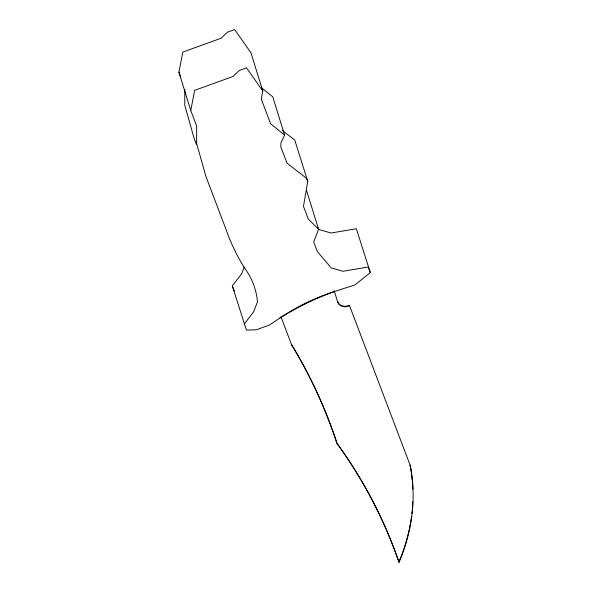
<?xml version="1.0" encoding="UTF-8"?>
<svg xmlns="http://www.w3.org/2000/svg" width="592" height="592" viewBox="0 0 592 592"><rect width="100%" height="100%" fill="white"/><g stroke="black" fill="none" stroke-linecap="round" stroke-linejoin="round"><path stroke-width="0.89" d="M184.822 89.607L184.771 105.184L194.102 138.299L196.381 144.3M282.428 130.529L294.749 140.06L307.744 181.344L303.474 206.401L308.247 218.966L318.57 229.252L313.701 241.95L317.356 251.57L331.209 267.91L342.931 271.284L368.187 267.014L370.311 272.609L355 284.893L334.428 291.53A246.287 211.551 -17.2 0 0 280.053 317.963L269.242 325.112L256.299 329.788L246.427 330.107L232.316 285.877L241.691 273.674L244.333 266.992M244.163 324.142L253.539 311.94L257.498 301.913A89.044 76.486 -17.2 0 0 244.696 268.228A257.254 220.971 -17.2 0 1 225.818 228.852L205.949 176.564L196.618 143.449L196.677 126.037L190.75 110.452L178.91 72.187L182.832 52.066L221.075 38.251L227.461 32.197L234.647 29.6L250.949 52.74L262.796 91.005L261.287 99.175L270.648 123.809L284.604 135.094L280.934 142.864L280.756 146.683L287.024 163.177L306.597 178.325L307.744 181.344M190.75 110.452L194.679 90.332L232.922 76.516L239.309 70.463L246.494 67.865L262.796 91.005M261.59 87.801L272.757 96.829L284.604 135.094M317.63 227.602L319.362 229.644L331.083 233.019L356.34 228.749L370.311 272.609M337.484 301.395A8.547 7.341 -17.2 0 0 349.384 305.25L410.256 465.534A209.102 179.613 -17.2 0 1 399.023 562.4A603.921 518.747 -17.2 0 0 337.1 443.697A639.974 549.709 -17.2 0 0 291.597 344.833L280.941 316.698M178.91 72.187L180.782 77.108M232.316 285.877L234.262 290.99M410.256 465.534L410.101 465.023A209.102 179.613 -17.2 0 1 412.261 480.119M349.384 305.25L349.539 305.761A8.547 7.341 -17.2 0 1 337.647 301.905L334.177 290.716M306.73 190.987L318.57 229.252M398.867 561.889L399.023 562.4M337.1 443.697L336.944 443.186A639.974 549.709 -17.2 0 0 324.349 409.183M291.597 344.833L291.442 344.322A639.974 549.709 -17.2 0 1 320.427 400M412.343 481.015A209.102 179.613 -17.2 0 1 412.846 489.103M412.802 501.764A209.102 179.613 -17.2 0 1 412.409 508.121M412.158 510.844A209.102 179.613 -17.2 0 1 411.869 513.567M411.529 516.291A209.102 179.613 -17.2 0 1 409.346 528.967M409.146 529.87A209.102 179.613 -17.2 0 1 402.323 553.209M402.035 554.001A209.102 179.613 -17.2 0 1 399.2 561.105M337.455 443.889A603.921 518.747 -17.2 0 1 355.333 470.492M355.785 471.225A603.921 518.747 -17.2 0 1 367.136 490.576M367.551 491.33A603.921 518.747 -17.2 0 1 398.586 561.083M320.79 400.836A639.974 549.709 -17.2 0 1 324.002 408.347M280.053 317.963A185.266 159.137 -17.2 0 1 334.428 291.53"/></g></svg>
